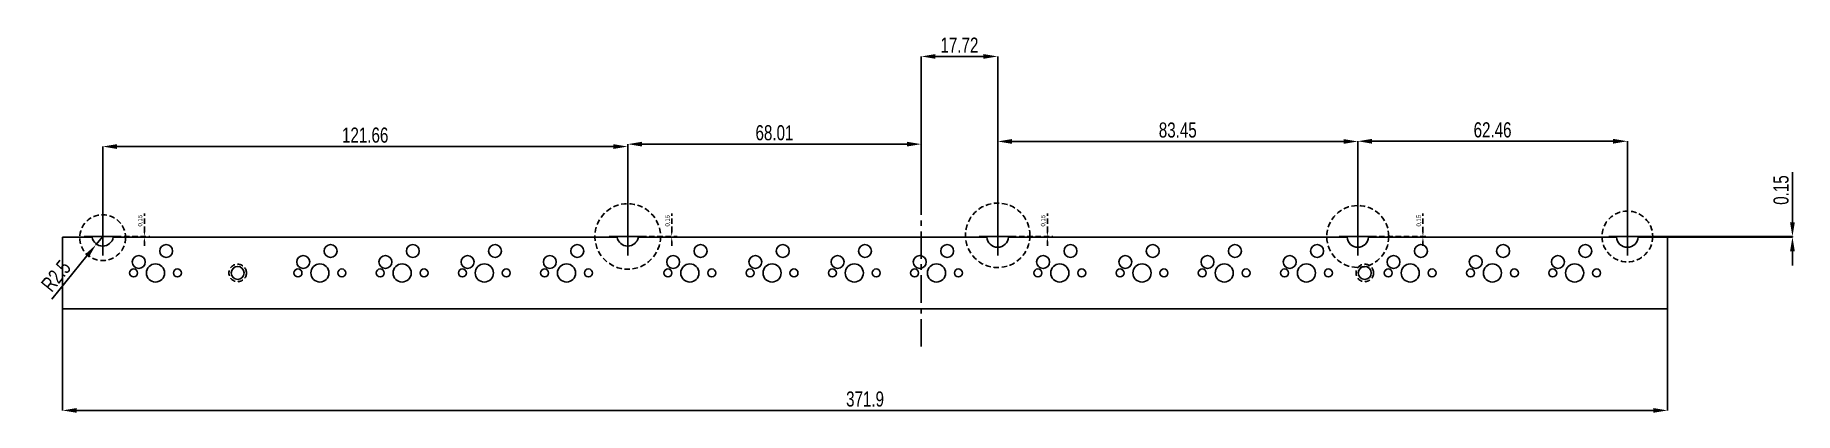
# Model space of a CAD drawing. Header units: millimetres. Extents: x 113 to 521, y -258 to -171.
import ezdxf

# ---------------------------------------------------------------- set-up
doc = ezdxf.new("R2010")
doc.units = ezdxf.units.MM
doc.linetypes.add('CENTER', pattern=[10.16, 6.35, -1.27, 1.27, -1.27])
doc.linetypes.add('HIDDEN', pattern=[1.905, 1.27, -0.635])
doc.layers.add('B_Courtyard', color=1, linetype='Continuous')
doc.layers.add('F_Mask', color=12, linetype='Continuous')
doc.styles.add('SLDTEXTSTYLE2', font='TXT', dxfattribs={"width": 0.75})
doc.dimstyles.new('ISO-25', dxfattribs={"dimtxt": 1, "dimasz": 1, "dimexe": 1.25, "dimexo": 0.625, "dimgap": 0.325, "dimtad": 1, "dimzin": 1, "dimtxsty": 'Standard', "dimcen": 2.5, "dimadec": 0, "dimazin": 0, "dimtfac": 1, "dimtmove": 0, "dimatfit": 3, "dimfxl": 1, "dimarcsym": 0})
doc.dimstyles.new('SLDDIMSTYLE0', dxfattribs={"dimtxt": 3.5, "dimasz": 3.302, "dimexe": 0, "dimexo": 0.0625, "dimgap": 0.875, "dimtad": 1, "dimrnd": 1e-09, "dimdsep": 46, "dimtxsty": 'SLDTEXTSTYLE2', "dimsah": 1, "dimcen": 0.09, "dimadec": 0, "dimazin": 2, "dimtfac": 1, "dimtmove": 0, "dimatfit": 0, "dimfxl": 1, "dimfrac": 2, "dimtolj": 1, "dimtzin": 12, "dimarcsym": 0})

# ---------------------------------------------------------------- blocks, each defined once
blk = doc.blocks.new('*D1')
at = {"layer": 'B_Courtyard', "color": 0, "lineweight": -2}
for p, q in [((318.29, -205.97), (318.29, -175.44)), ((321.59, -175.44), (332.71, -175.44)), ((336.02, -217.09), (336.02, -175.44))]:
    blk.add_line(p, q, dxfattribs=at)
at = {"layer": 'B_Courtyard', "color": 0}
for points in [[(321.59, -174.89), (321.59, -175.99), (318.29, -175.44)], [(332.71, -174.89), (332.71, -175.99), (336.02, -175.44)]]:
    blk.add_solid(points, dxfattribs=at)
at = {"layer": 'Defpoints', "color": 0}
for p in [(336.02, -175.44), (318.29, -206.03), (336.02, -217.15)]:
    blk.add_point(p, dxfattribs=at)
at = {"layer": 'B_Courtyard', "color": 0, "insert": (327.15, -172.81), "char_height": 3.5, "attachment_point": 5, "style": 'SLDTEXTSTYLE2'}
blk.add_mtext('\\A1;17.72', dxfattribs=at)
blk = doc.blocks.new('*D2')
at = {"layer": 'B_Courtyard', "color": 0, "lineweight": -2}
for p, q in [((336.02, -217.09), (336.02, -195.14)), ((339.32, -195.14), (416.16, -195.14)), ((419.47, -217.1), (419.47, -195.14))]:
    blk.add_line(p, q, dxfattribs=at)
at = {"layer": 'B_Courtyard', "color": 0}
for points in [[(339.32, -194.59), (339.32, -195.69), (336.02, -195.14)], [(416.16, -194.59), (416.16, -195.69), (419.47, -195.14)]]:
    blk.add_solid(points, dxfattribs=at)
at = {"layer": 'Defpoints', "color": 0}
for p in [(419.47, -195.14), (336.02, -217.15), (419.47, -217.16)]:
    blk.add_point(p, dxfattribs=at)
at = {"layer": 'B_Courtyard', "color": 0, "insert": (377.74, -192.51), "char_height": 3.5, "attachment_point": 5, "style": 'SLDTEXTSTYLE2'}
blk.add_mtext('\\A1;83.45', dxfattribs=at)
blk = doc.blocks.new('*D3')
at = {"layer": 'B_Courtyard', "color": 0, "lineweight": -2}
for p, q in [((419.47, -217.1), (419.47, -195.09)), ((422.77, -195.09), (478.62, -195.09)), ((481.92, -217.1), (481.92, -195.09))]:
    blk.add_line(p, q, dxfattribs=at)
at = {"layer": 'B_Courtyard', "color": 0}
for points in [[(422.77, -194.54), (422.77, -195.65), (419.47, -195.09)], [(478.62, -194.54), (478.62, -195.65), (481.92, -195.09)]]:
    blk.add_solid(points, dxfattribs=at)
at = {"layer": 'Defpoints', "color": 0}
for p in [(481.92, -195.09), (419.47, -217.16), (481.92, -217.16)]:
    blk.add_point(p, dxfattribs=at)
at = {"layer": 'B_Courtyard', "color": 0, "insert": (450.69, -192.47), "char_height": 3.5, "attachment_point": 5, "style": 'SLDTEXTSTYLE2'}
blk.add_mtext('\\A1;62.46', dxfattribs=at)
blk = doc.blocks.new('*D4')
at = {"layer": 'B_Courtyard', "color": 0, "lineweight": -2}
for p, q in [((250.29, -217.09), (250.29, -195.76)), ((314.99, -195.76), (253.59, -195.76)), ((318.29, -206.23), (318.29, -195.76))]:
    blk.add_line(p, q, dxfattribs=at)
at = {"layer": 'B_Courtyard', "color": 0}
for points in [[(253.59, -195.21), (253.59, -196.31), (250.29, -195.76)], [(314.99, -195.21), (314.99, -196.31), (318.29, -195.76)]]:
    blk.add_solid(points, dxfattribs=at)
at = {"layer": 'Defpoints', "color": 0}
for p in [(250.29, -195.76), (318.29, -206.29), (250.29, -217.15)]:
    blk.add_point(p, dxfattribs=at)
at = {"layer": 'B_Courtyard', "color": 0, "insert": (284.29, -193.14), "char_height": 3.5, "attachment_point": 5, "style": 'SLDTEXTSTYLE2'}
blk.add_mtext('\\A1;68.01', dxfattribs=at)
blk = doc.blocks.new('*D5')
at = {"layer": 'B_Courtyard', "color": 0, "lineweight": -2}
for p, q in [((128.62, -217.09), (128.62, -196.32)), ((246.98, -196.32), (131.93, -196.32)), ((250.29, -217.09), (250.29, -196.32))]:
    blk.add_line(p, q, dxfattribs=at)
at = {"layer": 'B_Courtyard', "color": 0}
for points in [[(131.93, -195.77), (131.93, -196.87), (128.62, -196.32)], [(246.98, -195.77), (246.98, -196.87), (250.29, -196.32)]]:
    blk.add_solid(points, dxfattribs=at)
at = {"layer": 'Defpoints', "color": 0}
for p in [(128.62, -196.32), (128.62, -217.15), (250.29, -217.15)]:
    blk.add_point(p, dxfattribs=at)
at = {"layer": 'B_Courtyard', "color": 0, "insert": (189.45, -193.69), "char_height": 3.5, "attachment_point": 5, "style": 'SLDTEXTSTYLE2'}
blk.add_mtext('\\A1;121.66', dxfattribs=at)
blk = doc.blocks.new('*D6')
at = {"layer": 'B_Courtyard', "color": 0, "lineweight": -2}
for p, q in [((520.18, -213.86), (520.18, -202.24)), ((486.3, -217.16), (520.18, -217.16)), ((491.29, -217.31), (520.18, -217.31)), ((520.18, -217.31), (520.18, -217.16)), ((520.18, -220.61), (520.18, -223.91))]:
    blk.add_line(p, q, dxfattribs=at)
at = {"layer": 'B_Courtyard', "color": 0}
for points in [[(519.62, -213.86), (520.73, -213.86), (520.18, -217.16)], [(519.62, -220.61), (520.73, -220.61), (520.18, -217.31)]]:
    blk.add_solid(points, dxfattribs=at)
at = {"layer": 'Defpoints', "color": 0}
for p in [(486.24, -217.16), (491.22, -217.31), (520.18, -217.16)]:
    blk.add_point(p, dxfattribs=at)
at = {"layer": 'B_Courtyard', "color": 0, "insert": (517.55, -206.4), "char_height": 3.5, "attachment_point": 5, "rotation": 90, "style": 'SLDTEXTSTYLE2'}
blk.add_mtext('\\A1;0.15', dxfattribs=at)
blk = doc.blocks.new('*D7')
at = {"layer": 'B_Courtyard', "color": 0, "lineweight": -2}
for p, q in [((119.33, -233.97), (119.33, -257.46)), ((491.22, -233.97), (491.22, -257.46)), ((122.63, -257.46), (487.92, -257.46))]:
    blk.add_line(p, q, dxfattribs=at)
at = {"layer": 'B_Courtyard', "color": 0}
for points in [[(122.63, -256.91), (122.63, -258.01), (119.33, -257.46)], [(487.92, -256.91), (487.92, -258.01), (491.22, -257.46)]]:
    blk.add_solid(points, dxfattribs=at)
at = {"layer": 'Defpoints', "color": 0}
for p in [(119.33, -233.91), (491.22, -233.91), (491.22, -257.46)]:
    blk.add_point(p, dxfattribs=at)
at = {"layer": 'B_Courtyard', "color": 0, "insert": (305.28, -254.84), "char_height": 3.5, "attachment_point": 5, "style": 'SLDTEXTSTYLE2'}
blk.add_mtext('\\A1;371.9', dxfattribs=at)
blk = doc.blocks.new('*D8')
at = {"layer": 'B_Courtyard', "color": 0, "lineweight": -2}
for p, q in [((128.62, -217.15), (127.05, -219.09)), ((124.96, -221.66), (116.81, -231.69))]:
    blk.add_line(p, q, dxfattribs=at)
at = {"layer": 'B_Courtyard', "color": 0}
blk.add_solid([(124.54, -221.31), (125.39, -222), (127.05, -219.09)], dxfattribs=at)
at = {"layer": 'Defpoints', "color": 0}
for p in [(127.05, -219.09), (128.62, -217.15)]:
    blk.add_point(p, dxfattribs=at)
at = {"layer": 'B_Courtyard', "color": 0, "insert": (117.81, -226.3), "char_height": 3.5, "attachment_point": 5, "rotation": 50.9127, "style": 'SLDTEXTSTYLE2'}
blk.add_mtext('\\A1;R2.5', dxfattribs=at)
blk = doc.blocks.new('*D9')
at = {"layer": 'B_Courtyard', "color": 0, "linetype": 'HIDDEN', "lineweight": -2}
for p, q in [((138.29, -216.15), (138.29, -211.84)), ((131.71, -217.31), (139.54, -217.31)), ((133.57, -217.15), (139.54, -217.15)), ((138.29, -217.31), (138.29, -217.15)), ((138.29, -218.31), (138.29, -219.31))]:
    blk.add_line(p, q, dxfattribs=at)
at = {"layer": 'B_Courtyard', "color": 0, "linetype": 'HIDDEN'}
for points in [[(138.12, -216.15), (138.45, -216.15), (138.29, -217.15)], [(138.12, -218.31), (138.45, -218.31), (138.29, -217.31)]]:
    blk.add_solid(points, dxfattribs=at)
at = {"layer": 'Defpoints', "color": 0, "linetype": 'HIDDEN'}
for p in [(131.09, -217.31), (132.94, -217.15), (138.29, -217.15)]:
    blk.add_point(p, dxfattribs=at)
at = {"layer": 'B_Courtyard', "color": 0, "linetype": 'HIDDEN', "insert": (137.38, -213.5), "char_height": 1, "attachment_point": 5, "rotation": 90}
blk.add_mtext('0,15', dxfattribs=at)
blk = doc.blocks.new('*D10')
at = {"layer": 'B_Courtyard', "color": 0, "linetype": 'HIDDEN', "lineweight": -2}
for p, q in [((260.48, -216.15), (260.48, -211.84)), ((253.38, -217.31), (261.73, -217.31)), ((255.23, -217.15), (261.73, -217.15)), ((260.48, -217.31), (260.48, -217.15)), ((260.48, -218.31), (260.48, -219.31))]:
    blk.add_line(p, q, dxfattribs=at)
at = {"layer": 'B_Courtyard', "color": 0, "linetype": 'HIDDEN'}
for points in [[(260.31, -216.15), (260.65, -216.15), (260.48, -217.15)], [(260.31, -218.31), (260.65, -218.31), (260.48, -217.31)]]:
    blk.add_solid(points, dxfattribs=at)
at = {"layer": 'Defpoints', "color": 0, "linetype": 'HIDDEN'}
for p in [(252.75, -217.31), (254.6, -217.15), (260.48, -217.15)]:
    blk.add_point(p, dxfattribs=at)
at = {"layer": 'B_Courtyard', "color": 0, "linetype": 'HIDDEN', "insert": (259.57, -213.5), "char_height": 1, "attachment_point": 5, "rotation": 90}
blk.add_mtext('0,15', dxfattribs=at)
blk = doc.blocks.new('*D11')
at = {"layer": 'B_Courtyard', "color": 0, "linetype": 'HIDDEN', "lineweight": -2}
for p, q in [((347.53, -216.15), (347.53, -211.84)), ((339.14, -217.31), (348.78, -217.31)), ((340.96, -217.15), (348.78, -217.15)), ((347.53, -217.31), (347.53, -217.15)), ((347.53, -218.31), (347.53, -219.31))]:
    blk.add_line(p, q, dxfattribs=at)
at = {"layer": 'B_Courtyard', "color": 0, "linetype": 'HIDDEN'}
for points in [[(347.36, -216.15), (347.69, -216.15), (347.53, -217.15)], [(347.36, -218.31), (347.69, -218.31), (347.53, -217.31)]]:
    blk.add_solid(points, dxfattribs=at)
at = {"layer": 'Defpoints', "color": 0, "linetype": 'HIDDEN'}
for p in [(338.51, -217.31), (340.33, -217.15), (347.53, -217.15)]:
    blk.add_point(p, dxfattribs=at)
at = {"layer": 'B_Courtyard', "color": 0, "linetype": 'HIDDEN', "insert": (346.62, -213.5), "char_height": 1, "attachment_point": 5, "rotation": 90}
blk.add_mtext('0,15', dxfattribs=at)
blk = doc.blocks.new('*D12')
at = {"layer": 'B_Courtyard', "color": 0, "linetype": 'HIDDEN', "lineweight": -2}
for p, q in [((434.55, -216.16), (434.55, -211.84)), ((422.59, -217.31), (435.8, -217.31)), ((424.41, -217.16), (435.8, -217.16)), ((434.55, -217.31), (434.55, -217.16)), ((434.55, -218.31), (434.55, -219.31))]:
    blk.add_line(p, q, dxfattribs=at)
at = {"layer": 'B_Courtyard', "color": 0, "linetype": 'HIDDEN'}
for points in [[(434.39, -216.16), (434.72, -216.16), (434.55, -217.16)], [(434.39, -218.31), (434.72, -218.31), (434.55, -217.31)]]:
    blk.add_solid(points, dxfattribs=at)
at = {"layer": 'Defpoints', "color": 0, "linetype": 'HIDDEN'}
for p in [(421.96, -217.31), (423.78, -217.16), (434.55, -217.16)]:
    blk.add_point(p, dxfattribs=at)
at = {"layer": 'B_Courtyard', "color": 0, "linetype": 'HIDDEN', "insert": (433.64, -213.5), "char_height": 1, "attachment_point": 5, "rotation": 90}
blk.add_mtext('0,15', dxfattribs=at)

msp = doc.modelspace()

# ---------------------------------------------------------------- linework, layer by layer
at = {"color": 7, "linetype": 'Continuous', "lineweight": 25}
for p, q in [((119.328, -217.307), (119.328, -233.907)), ((119.328, -217.307), (126.157, -217.307)), ((119.328, -217.307), (126.157, -217.307)), ((119.328, -217.307), (119.328, -217.307)), ((126.157, -217.307), (126.157, -217.307)), ((131.089, -217.307), (247.82, -217.307)), ((131.089, -217.307), (131.089, -217.307)), ((131.089, -217.307), (247.82, -217.307)), ((143.339, -219.027), (143.339, -219.027)), ((181.439, -219.027), (181.439, -219.027)), ((200.489, -219.027), (200.489, -219.027)), ((219.539, -219.027), (219.539, -219.027)), ((238.589, -219.027), (238.589, -219.027)), ((247.82, -217.307), (247.82, -217.307)), ((252.751, -217.307), (333.52, -217.307)), ((252.751, -217.307), (252.751, -217.307)), ((252.751, -217.307), (333.52, -217.307)), ((267.164, -219.027), (267.164, -219.027)), ((286.214, -219.027), (286.214, -219.027)), ((305.264, -219.027), (305.264, -219.027)), ((324.314, -219.027), (324.314, -219.027)), ((333.55, -217.307), (333.55, -217.307)), ((338.481, -217.307), (338.481, -217.307)), ((338.511, -217.307), (416.97, -217.307)), ((338.511, -217.307), (416.97, -217.307)), ((352.889, -219.027), (352.889, -219.027)), ((371.939, -219.027), (371.939, -219.027)), ((390.989, -219.027), (390.989, -219.027)), ((410.039, -219.027), (410.039, -219.027)), ((416.97, -217.307), (416.97, -217.307)), ((421.961, -217.307), (479.427, -217.307)), ((421.961, -217.307), (421.961, -217.307)), ((421.961, -217.307), (479.427, -217.307)), ((434.089, -219.027), (434.089, -219.027)), ((453.139, -219.027), (453.139, -219.027)), ((472.189, -219.027), (472.189, -219.027)), ((479.427, -217.307), (479.427, -217.307)), ((484.419, -217.307), (491.223, -217.307)), ((484.419, -217.307), (484.419, -217.307)), ((484.419, -217.307), (491.223, -217.307)), ((491.223, -217.307), (491.223, -233.907)), ((491.223, -217.307), (491.223, -217.307)), ((136.989, -221.567), (136.989, -221.567)), ((140.859, -223.507), (140.859, -223.507)), ((175.089, -221.567), (175.089, -221.567)), ((178.959, -223.507), (178.959, -223.507)), ((194.139, -221.567), (194.139, -221.567)), ((198.009, -223.507), (198.009, -223.507)), ((213.189, -221.567), (213.189, -221.567)), ((217.059, -223.507), (217.059, -223.507)), ((232.239, -221.567), (232.239, -221.567)), ((236.109, -223.507), (236.109, -223.507)), ((260.814, -221.567), (260.814, -221.567)), ((264.684, -223.507), (264.684, -223.507)), ((279.864, -221.567), (279.864, -221.567)), ((283.734, -223.507), (283.734, -223.507)), ((298.914, -221.567), (298.914, -221.567)), ((302.784, -223.507), (302.784, -223.507)), ((317.964, -221.567), (317.964, -221.567)), ((321.834, -223.507), (321.834, -223.507)), ((346.539, -221.567), (346.539, -221.567)), ((350.409, -223.507), (350.409, -223.507)), ((365.589, -221.567), (365.589, -221.567)), ((369.459, -223.507), (369.459, -223.507)), ((384.639, -221.567), (384.639, -221.567)), ((388.509, -223.507), (388.509, -223.507)), ((403.689, -221.567), (403.689, -221.567)), ((407.559, -223.507), (407.559, -223.507)), ((427.739, -221.567), (427.739, -221.567)), ((431.609, -223.507), (431.609, -223.507)), ((446.789, -221.567), (446.789, -221.567)), ((450.659, -223.507), (450.659, -223.507)), ((465.839, -221.567), (465.839, -221.567)), ((469.709, -223.507), (469.709, -223.507)), ((119.328, -233.907), (491.223, -233.907))]:
    msp.add_line(p, q, dxfattribs=at)
at = {"color": 3, "linetype": 'Continuous', "lineweight": 25}
for centre, start, end in [((128.623, -216.894), 189.51956, 350.48044), ((250.285, -216.894), 189.51956, 350.48044), ((336.015, -217.154), 183.51827, 356.48173), ((419.465, -217.162), 183.34103, 356.65897), ((481.923, -217.162), 183.34103, 356.65897)]:
    msp.add_arc(centre, 2.5, start, end, dxfattribs=at)
at = {"color": 7, "linetype": 'Continuous', "lineweight": 25}
for centre, radius, start, end in [((128.623, -216.894), 2.5, 189.51956, 350.48044), ((143.339, -220.527), 1.5, 90, 270), ((143.339, -220.527), 1.5, 90, 180), ((143.339, -220.527), 1.5, 270, 90), ((143.339, -220.527), 1.5, 0, 90), ((181.439, -220.527), 1.5, 90, 270), ((181.439, -220.527), 1.5, 90, 180), ((181.439, -220.527), 1.5, 270, 90), ((181.439, -220.527), 1.5, 0, 90), ((200.489, -220.527), 1.5, 90, 270), ((200.489, -220.527), 1.5, 90, 180), ((200.489, -220.527), 1.5, 270, 90), ((200.489, -220.527), 1.5, 0, 90), ((219.539, -220.527), 1.5, 90, 270), ((219.539, -220.527), 1.5, 90, 180), ((219.539, -220.527), 1.5, 270, 90), ((219.539, -220.527), 1.5, 0, 90), ((238.589, -220.527), 1.5, 90, 270), ((238.589, -220.527), 1.5, 90, 180), ((238.589, -220.527), 1.5, 270, 90), ((238.589, -220.527), 1.5, 0, 90), ((250.285, -216.894), 2.5, 189.51956, 350.48044), ((267.164, -220.527), 1.5, 90, 270), ((267.164, -220.527), 1.5, 90, 180), ((267.164, -220.527), 1.5, 270, 90), ((267.164, -220.527), 1.5, 0, 90), ((286.214, -220.527), 1.5, 90, 270), ((286.214, -220.527), 1.5, 90, 180), ((286.214, -220.527), 1.5, 270, 90), ((286.214, -220.527), 1.5, 0, 90), ((305.264, -220.527), 1.5, 90, 270), ((305.264, -220.527), 1.5, 90, 180), ((305.264, -220.527), 1.5, 270, 90), ((305.264, -220.527), 1.5, 0, 90), ((324.314, -220.527), 1.5, 90, 270), ((324.314, -220.527), 1.5, 90, 180), ((324.314, -220.527), 1.5, 270, 90), ((324.314, -220.527), 1.5, 0, 90), ((336.015, -217.154), 2.5, 356.4797, 356.48066), ((352.889, -220.527), 1.5, 90, 270), ((352.889, -220.527), 1.5, 90, 180), ((352.889, -220.527), 1.5, 270, 90), ((352.889, -220.527), 1.5, 0, 90), ((371.939, -220.527), 1.5, 90, 270), ((371.939, -220.527), 1.5, 90, 180), ((371.939, -220.527), 1.5, 270, 90), ((371.939, -220.527), 1.5, 0, 90), ((390.989, -220.527), 1.5, 90, 270), ((390.989, -220.527), 1.5, 90, 180), ((390.989, -220.527), 1.5, 270, 90), ((390.989, -220.527), 1.5, 0, 90), ((410.039, -220.527), 1.5, 90, 270), ((410.039, -220.527), 1.5, 90, 180), ((410.039, -220.527), 1.5, 270, 90), ((410.039, -220.527), 1.5, 0, 90), ((419.465, -217.161), 2.5, 183.34103, 356.65897), ((434.089, -220.527), 1.5, 90, 270), ((434.089, -220.527), 1.5, 90, 180), ((434.089, -220.527), 1.5, 270, 90), ((434.089, -220.527), 1.5, 0, 90), ((453.139, -220.527), 1.5, 90, 270), ((453.139, -220.527), 1.5, 90, 180), ((453.139, -220.527), 1.5, 270, 90), ((453.139, -220.527), 1.5, 0, 90), ((472.189, -220.527), 1.5, 90, 270), ((472.189, -220.527), 1.5, 90, 180), ((472.189, -220.527), 1.5, 270, 90), ((472.189, -220.527), 1.5, 0, 90), ((481.923, -217.161), 2.5, 183.34103, 356.65897), ((136.989, -223.067), 1.5, 90, 270), ((136.989, -223.067), 1.5, 90, 180), ((136.989, -223.067), 1.5, 270, 90), ((136.989, -223.067), 1.5, 0, 90), ((140.859, -225.607), 2.1, 90, 270), ((140.859, -225.607), 2.1, 90, 180), ((140.859, -225.607), 2.1, 270, 90), ((140.859, -225.607), 2.1, 0, 90), ((175.089, -223.067), 1.5, 90, 270), ((175.089, -223.067), 1.5, 90, 180), ((175.089, -223.067), 1.5, 270, 90), ((175.089, -223.067), 1.5, 0, 90), ((178.959, -225.607), 2.1, 90, 270), ((178.959, -225.607), 2.1, 90, 180), ((178.959, -225.607), 2.1, 270, 90), ((178.959, -225.607), 2.1, 0, 90), ((194.139, -223.067), 1.5, 90, 270), ((194.139, -223.067), 1.5, 90, 180), ((194.139, -223.067), 1.5, 270, 90), ((194.139, -223.067), 1.5, 0, 90), ((198.009, -225.607), 2.1, 90, 270), ((198.009, -225.607), 2.1, 90, 180), ((198.009, -225.607), 2.1, 270, 90), ((198.009, -225.607), 2.1, 0, 90), ((213.189, -223.067), 1.5, 90, 270), ((213.189, -223.067), 1.5, 90, 180), ((213.189, -223.067), 1.5, 270, 90), ((213.189, -223.067), 1.5, 0, 90), ((217.059, -225.607), 2.1, 90, 270), ((217.059, -225.607), 2.1, 90, 180), ((217.059, -225.607), 2.1, 270, 90), ((217.059, -225.607), 2.1, 0, 90), ((232.239, -223.067), 1.5, 90, 270), ((232.239, -223.067), 1.5, 90, 180), ((232.239, -223.067), 1.5, 270, 90), ((232.239, -223.067), 1.5, 0, 90), ((236.109, -225.607), 2.1, 90, 270), ((236.109, -225.607), 2.1, 90, 180), ((236.109, -225.607), 2.1, 270, 90), ((236.109, -225.607), 2.1, 0, 90), ((260.814, -223.067), 1.5, 90, 270), ((260.814, -223.067), 1.5, 90, 180), ((260.814, -223.067), 1.5, 270, 90), ((260.814, -223.067), 1.5, 0, 90), ((264.684, -225.607), 2.1, 90, 270), ((264.684, -225.607), 2.1, 90, 180), ((264.684, -225.607), 2.1, 270, 90), ((264.684, -225.607), 2.1, 0, 90), ((279.864, -223.067), 1.5, 90, 270), ((279.864, -223.067), 1.5, 90, 180), ((279.864, -223.067), 1.5, 270, 90), ((279.864, -223.067), 1.5, 0, 90), ((283.734, -225.607), 2.1, 90, 270), ((283.734, -225.607), 2.1, 90, 180), ((283.734, -225.607), 2.1, 270, 90), ((283.734, -225.607), 2.1, 0, 90), ((298.914, -223.067), 1.5, 90, 270), ((298.914, -223.067), 1.5, 90, 180), ((298.914, -223.067), 1.5, 270, 90), ((298.914, -223.067), 1.5, 0, 90), ((302.784, -225.607), 2.1, 90, 270), ((302.784, -225.607), 2.1, 90, 180), ((302.784, -225.607), 2.1, 270, 90), ((302.784, -225.607), 2.1, 0, 90), ((317.964, -223.067), 1.5, 90, 270), ((317.964, -223.067), 1.5, 90, 180), ((317.964, -223.067), 1.5, 270, 90), ((317.964, -223.067), 1.5, 0, 90), ((321.834, -225.607), 2.1, 90, 270), ((321.834, -225.607), 2.1, 90, 180), ((321.834, -225.607), 2.1, 270, 90), ((321.834, -225.607), 2.1, 0, 90), ((346.539, -223.067), 1.5, 90, 270), ((346.539, -223.067), 1.5, 90, 180), ((346.539, -223.067), 1.5, 270, 90), ((346.539, -223.067), 1.5, 0, 90), ((350.409, -225.607), 2.1, 90, 270), ((350.409, -225.607), 2.1, 90, 180), ((350.409, -225.607), 2.1, 270, 90), ((350.409, -225.607), 2.1, 0, 90), ((365.589, -223.067), 1.5, 90, 270), ((365.589, -223.067), 1.5, 90, 180), ((365.589, -223.067), 1.5, 270, 90), ((365.589, -223.067), 1.5, 0, 90), ((369.459, -225.607), 2.1, 90, 270), ((369.459, -225.607), 2.1, 90, 180), ((369.459, -225.607), 2.1, 270, 90), ((369.459, -225.607), 2.1, 0, 90), ((384.639, -223.067), 1.5, 90, 270), ((384.639, -223.067), 1.5, 90, 180), ((384.639, -223.067), 1.5, 270, 90), ((384.639, -223.067), 1.5, 0, 90), ((388.509, -225.607), 2.1, 90, 270), ((388.509, -225.607), 2.1, 90, 180), ((388.509, -225.607), 2.1, 270, 90), ((388.509, -225.607), 2.1, 0, 90), ((403.689, -223.067), 1.5, 90, 270), ((403.689, -223.067), 1.5, 90, 180), ((403.689, -223.067), 1.5, 270, 90), ((403.689, -223.067), 1.5, 0, 90), ((407.559, -225.607), 2.1, 90, 270), ((407.559, -225.607), 2.1, 90, 180), ((407.559, -225.607), 2.1, 270, 90), ((407.559, -225.607), 2.1, 0, 90), ((427.739, -223.067), 1.5, 90, 270), ((427.739, -223.067), 1.5, 90, 180), ((427.739, -223.067), 1.5, 270, 90), ((427.739, -223.067), 1.5, 0, 90), ((431.609, -225.607), 2.1, 90, 270), ((431.609, -225.607), 2.1, 90, 180), ((431.609, -225.607), 2.1, 270, 90), ((431.609, -225.607), 2.1, 0, 90), ((446.789, -223.067), 1.5, 90, 270), ((446.789, -223.067), 1.5, 90, 180), ((446.789, -223.067), 1.5, 270, 90), ((446.789, -223.067), 1.5, 0, 90), ((450.659, -225.607), 2.1, 90, 270), ((450.659, -225.607), 2.1, 90, 180), ((450.659, -225.607), 2.1, 270, 90), ((450.659, -225.607), 2.1, 0, 90), ((465.839, -223.067), 1.5, 90, 270), ((465.839, -223.067), 1.5, 90, 180), ((465.839, -223.067), 1.5, 270, 90), ((465.839, -223.067), 1.5, 0, 90), ((469.709, -225.607), 2.1, 90, 270), ((469.709, -225.607), 2.1, 90, 180), ((469.709, -225.607), 2.1, 270, 90), ((469.709, -225.607), 2.1, 0, 90)]:
    msp.add_arc(centre, radius, start, end, dxfattribs=at)
at = {"layer": 'B_Courtyard', "color": 4, "linetype": 'CENTER'}
msp.add_line((318.293, -242.653), (318.293, -206.031), dxfattribs=at)
at = {"layer": 'B_Courtyard', "color": 1}
for p, q in [((128.623, -216.894), (128.623, -211.553)), ((128.623, -211.813), (128.623, -221.536)), ((250.285, -217.154), (250.285, -211.813)), ((250.285, -211.813), (250.285, -221.536)), ((336.015, -217.154), (336.015, -211.813)), ((336.015, -211.813), (336.015, -221.536)), ((419.465, -217.162), (419.465, -211.82)), ((419.465, -211.82), (419.465, -221.544)), ((481.923, -217.161), (481.923, -211.82)), ((481.923, -211.82), (481.923, -221.544)), ((124.305, -217.154), (132.941, -217.154)), ((245.967, -217.154), (254.603, -217.154)), ((331.697, -217.154), (340.333, -217.154)), ((415.147, -217.162), (423.783, -217.162)), ((477.605, -217.161), (486.241, -217.161))]:
    msp.add_line(p, q, dxfattribs=at)
at = {"layer": 'B_Courtyard', "color": 7, "linetype": 'HIDDEN'}
for centre, radius in [((250.285, -217.154), 7.6), ((336.015, -216.894), 7.47), ((419.465, -217.162), 7.18), ((481.923, -217.161), 5.883), ((128.623, -217.422), 5.317)]:
    msp.add_circle(centre, radius, dxfattribs=at)
at = {"layer": 'B_Courtyard', "color": 4, "linetype": 'HIDDEN'}
for centre in [(159.909, -225.607), (421.084, -225.607)]:
    msp.add_circle(centre, 2.03, dxfattribs=at)
at = {"layer": 'B_Courtyard', "color": 7}
for centre in [(159.909, -225.607), (421.084, -225.607)]:
    msp.add_circle(centre, 1.5, dxfattribs=at)
at = {"layer": 'F_Mask'}
for centre in [(135.779, -225.607), (145.939, -225.607), (173.879, -225.607), (184.039, -225.607), (192.929, -225.607), (203.089, -225.607), (211.979, -225.607), (222.139, -225.607), (231.029, -225.607), (241.189, -225.607), (259.604, -225.607), (269.764, -225.607), (278.654, -225.607), (288.814, -225.607), (297.704, -225.607), (307.864, -225.607), (316.754, -225.607), (326.914, -225.607), (345.329, -225.607), (355.489, -225.607), (364.379, -225.607), (374.539, -225.607), (383.429, -225.607), (393.589, -225.607), (402.479, -225.607), (412.639, -225.607), (426.529, -225.607), (436.689, -225.607), (445.579, -225.607), (455.739, -225.607), (464.629, -225.607), (474.789, -225.607)]:
    msp.add_circle(centre, 0.926, dxfattribs=at)

# ---------------------------------------------------------------- dimensions: what is measured, and where the dimension line sits
at = {"layer": 'B_Courtyard', "color": 6}
for base, p1, p2, picture, middle in [((336.015, -175.438), (318.293, -206.031), (336.015, -217.154), '*D1', (327.154, -172.813)), ((128.623, -196.317), (250.285, -217.154), (128.623, -217.154), '*D5', (189.454, -193.692)), ((250.285, -195.762), (318.293, -206.291), (250.285, -217.154), '*D4', (284.289, -193.137)), ((419.465, -195.138), (336.015, -217.154), (419.465, -217.162), '*D2', (377.74, -192.513)), ((481.923, -195.095), (419.465, -217.162), (481.923, -217.161), '*D3', (450.694, -192.47)), ((491.223043, -257.463088), (119.328042, -233.907197), (491.223043, -233.907197), '*D7', (305.275543, -254.838088))]:
    dim = msp.add_linear_dim(base=base, p1=p1, p2=p2, dimstyle='SLDDIMSTYLE0', dxfattribs=at)
    dim.commit()
    dim.dimension.update_dxf_attribs({"geometry": picture, "text_midpoint": middle})
dim = msp.add_linear_dim(base=(520.175, -217.161), p1=(491.223, -217.307), p2=(486.241, -217.161), angle=90, dimstyle='SLDDIMSTYLE0', dxfattribs=at)
dim.commit()
dim.dimension.update_dxf_attribs({"geometry": '*D6', "text_midpoint": (517.55, -206.401)})
at = {"layer": 'B_Courtyard', "color": 3, "linetype": 'HIDDEN'}
for base, p1, p2, picture, middle in [((138.286, -217.154), (131.089, -217.307), (132.941, -217.154), '*D9', (137.378, -213.495)), ((260.482, -217.154), (252.751, -217.307), (254.603, -217.154), '*D10', (259.573, -213.495)), ((347.525, -217.154), (338.511, -217.307), (340.333, -217.154), '*D11', (346.617, -213.495)), ((434.5532, -217.1615), (421.9611, -217.3072), (423.7834, -217.1615), '*D12', (433.6449, -213.5032))]:
    dim = msp.add_linear_dim(base=base, p1=p1, p2=p2, angle=90, dimstyle='ISO-25', dxfattribs=at)
    dim.commit()
    dim.dimension.update_dxf_attribs({"geometry": picture, "text_midpoint": middle})
at = {"layer": 'B_Courtyard', "color": 1}
dim = msp.add_radius_dim(center=(128.623, -217.154), mpoint=(127.047, -219.094), dimstyle='SLDDIMSTYLE0', dxfattribs=at)
dim.commit()
dim.dimension.update_dxf_attribs({"geometry": '*D8', "text_midpoint": (119.849, -227.955), "dimtype": 132})

doc.saveas('drawing.dxf')
